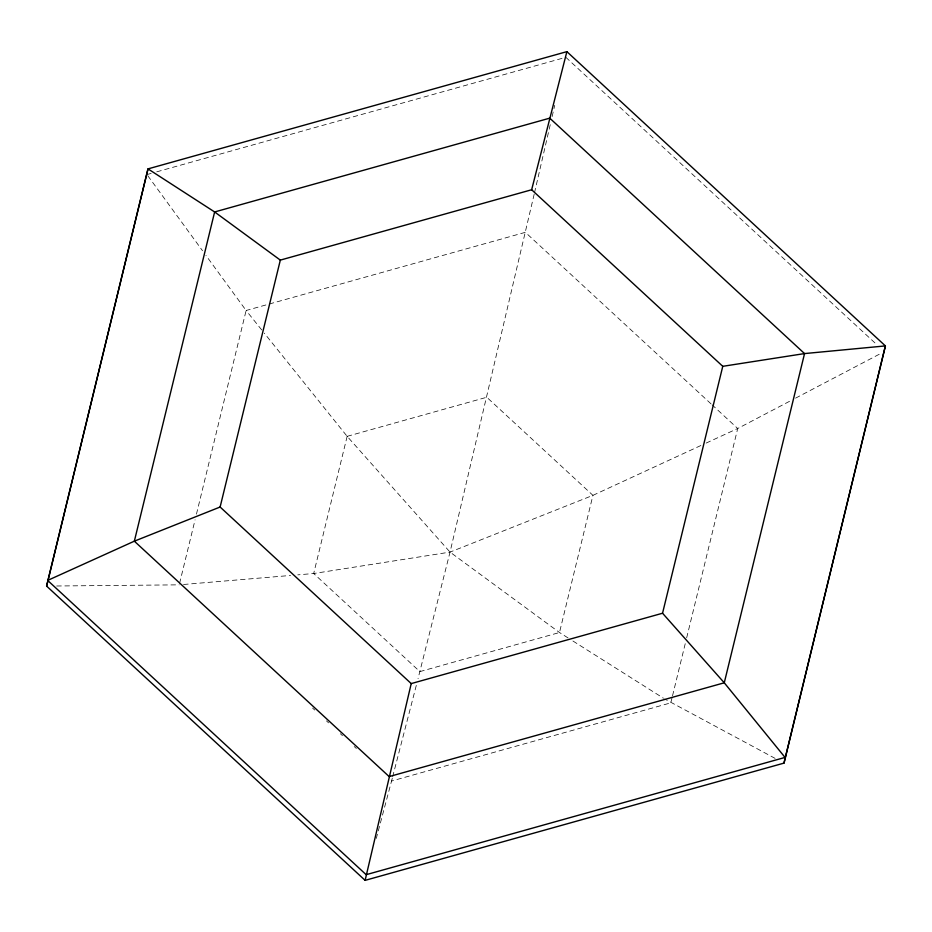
<?xml version="1.0" encoding="UTF-8"?>
<svg xmlns="http://www.w3.org/2000/svg" width="932" height="932" viewBox="0 0 932 932"><rect width="100%" height="100%" fill="white"/><g stroke="black" fill="none" stroke-linecap="round" stroke-linejoin="round"><path stroke-width="0.7" stroke-dasharray="4.66 3.5" d="M534.176 194.217L450.04 552.105L418.049 678.613M534.502 192.808L550.486 123.653M552.117 116.593L554.738 105.304M179.561 583.432L195.079 519.788M196.454 514.138L246.118 310.496L205.937 255.426M672.182 697.194L670.807 702.856L391.557 781.028L376.295 838.392M672.531 695.785L685.288 643.464M686.674 637.803L737.713 428.51L790.452 400.842M391.557 781.028L392.279 778.22M392.652 776.81L416.604 684.228M795.59 398.139L881.777 352.937M700.864 445.519L592.938 495.346L450.04 552.105L313.688 573.518L297.786 574.858M706.13 443.084L737.713 428.51L712.106 404.849M146.953 174.575L151.159 173.399M156.762 171.826L563.021 58.099M183.546 584.481L290.551 575.463M56.689 585.995L179.212 584.842M775.086 758.368L664.691 698.988M568.054 637.931L559.491 632.513L450.04 552.105L347.147 436.339L264.315 333.167M572.947 641.018L663.467 698.219M565.829 57.318L876.861 344.677M711.034 403.859L525.368 232.324L246.118 310.496L263.406 332.037M312.593 708.075L314.725 710.044M326.468 720.89L328.6 722.859M340.343 733.705L342.475 735.674M354.207 746.52L356.35 748.489M147.804 175.74L202.524 250.731M347.147 436.339L313.688 573.518L419.866 671.599L559.491 632.513L592.938 495.346L486.772 397.253L347.147 436.339"/><path stroke-width="1.4" d="M46.6 586.088L148.002 168.89L566.877 51.644L885.4 345.912L783.998 763.11L365.123 880.356L46.6 586.088L148.002 168.89L214.64 211.96L280.322 260.11L531.648 189.755L722.766 366.323L804.549 353.577L885.4 345.912L783.998 763.11M365.123 880.356L411.222 683.587L220.115 507.02L280.322 260.11M220.115 507.02L134.348 541.177L47.648 580.415L366.171 874.682L785.047 757.425L724.269 682.795L662.547 613.233L722.766 366.323M531.648 189.755L566.877 51.644M411.222 683.587L662.547 613.233M214.64 211.96L134.348 541.177L389.168 776.589L724.269 682.795L804.549 353.577L549.74 118.154L214.64 211.96"/></g></svg>
